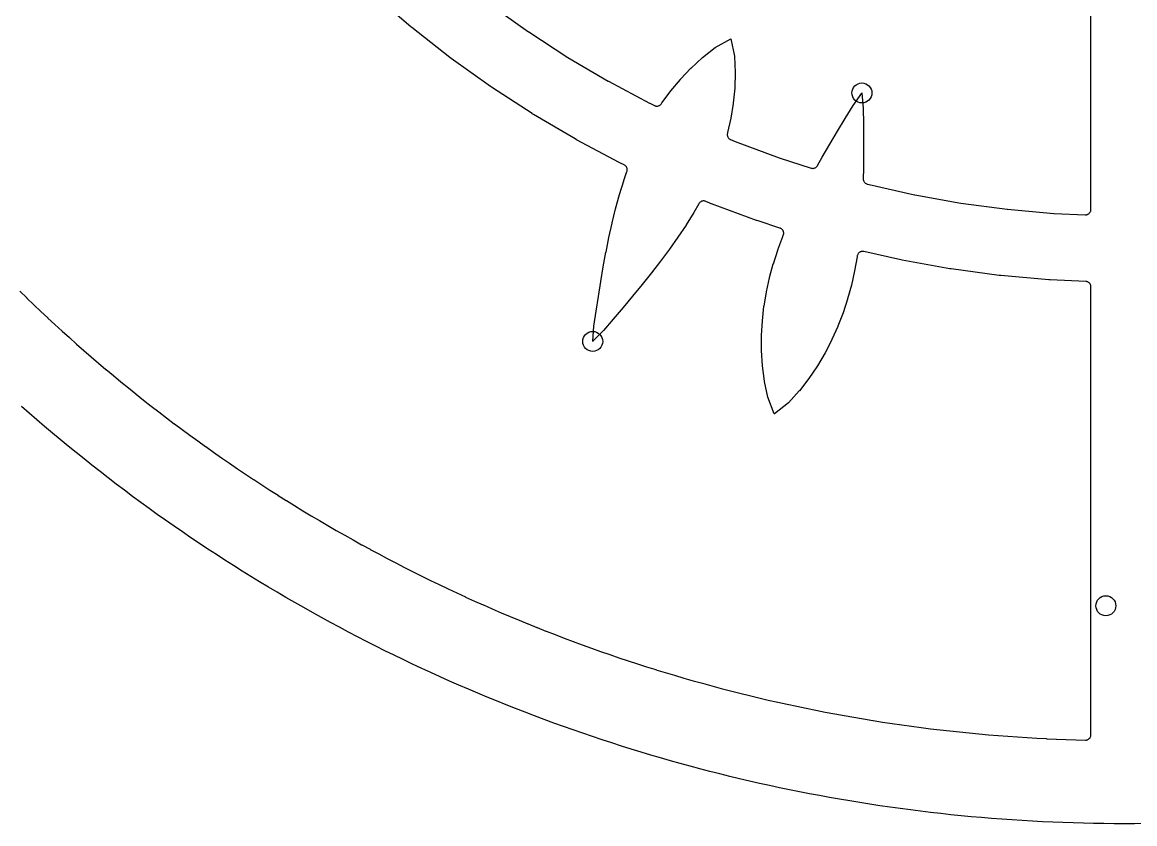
# Model space of a CAD drawing. Header units: millimetres. Extents: x -76 to 76, y -76 to 76.
# Drawn here: x -50.6 to 0.5, y -76.5 to -39.6 of the extents above; entities that cross this region are included whole.
import ezdxf

# ---------------------------------------------------------------- set-up
doc = ezdxf.new("R2010")
doc.units = ezdxf.units.MM
for name, color, linetype in [('CUT_INNER', 6, 'Continuous'), ('CUT_OUTER', 1, 'Continuous'), ('ENGRAVE', 7, 'Continuous')]:
    doc.layers.add(name, color=color, linetype=linetype)

msp = doc.modelspace()

# ---------------------------------------------------------------- linework, layer by layer
at = {"layer": 'CUT_INNER'}
for points in [[(-29.1192, -38.8426), (-27.3767, -40.0898), (-27.3675, -40.096), (-25.5714, -41.2647), (-25.562, -41.2705), (-23.7158, -42.3584), (-23.7062, -42.3638), (-21.8136, -43.3687), (-21.8037, -43.3737), (-21.5851, -43.4776), (-21.5631, -43.4868), (-21.5403, -43.4938), (-21.5169, -43.4987), (-21.4932, -43.5013), (-21.4694, -43.5016), (-21.4456, -43.4997), (-21.4221, -43.4955), (-21.3991, -43.4891), (-21.3769, -43.4805), (-21.3555, -43.4699), (-21.3353, -43.4573), (-21.3164, -43.4427), (-21.2989, -43.4265), (-21.2831, -43.4087), (-21.269, -43.3894), (-21.2426, -43.3493), (-21.2386, -43.3436), (-20.8372, -42.8032), (-20.8327, -42.7976), (-20.3949, -42.2739), (-20.3899, -42.2683), (-19.9132, -41.7627), (-19.9075, -41.757), (-19.3874, -41.2721), (-19.3801, -41.2658), (-18.8047, -40.807), (-18.8005, -40.8039), (-18.796, -40.8012), (-18.082, -40.4058), (-18.0768, -40.4033), (-18.0753, -40.4088), (-17.9058, -41.2073), (-17.9049, -41.2124), (-17.9045, -41.2176), (-17.8738, -41.9529), (-17.8737, -41.9626), (-17.8991, -42.6732), (-17.8996, -42.6812), (-17.9689, -43.3727), (-17.9699, -43.3801), (-18.0784, -44.054), (-18.0797, -44.0611), (-18.2247, -44.7185), (-18.2264, -44.7252), (-18.2325, -44.7471), (-18.2379, -44.7705), (-18.241, -44.7944), (-18.2417, -44.8185), (-18.2402, -44.8425), (-18.2364, -44.8662), (-18.2303, -44.8895), (-18.2219, -44.9121), (-18.2115, -44.9338), (-18.199, -44.9543), (-18.1846, -44.9736), (-18.1684, -44.9914), (-18.1506, -45.0076), (-18.1313, -45.022), (-18.1107, -45.0344), (-18.089, -45.0448), (-17.884, -45.1313), (-17.8737, -45.1354), (-15.8644, -45.8802), (-15.854, -45.8838), (-14.3893, -46.354), (-14.3657, -46.3603), (-14.3417, -46.3643), (-14.3173, -46.3659), (-14.2929, -46.3651), (-14.2687, -46.362), (-14.2449, -46.3565), (-14.2218, -46.3488), (-14.1995, -46.3388), (-14.1783, -46.3266), (-14.1584, -46.3125), (-14.14, -46.2965), (-14.1232, -46.2788), (-14.1082, -46.2595), (-14.0952, -46.2389), (-13.876, -45.8507), (-13.8753, -45.8494), (-13.531, -45.2556), (-13.1801, -44.6616), (-12.8243, -44.0689), (-12.8236, -44.0678), (-12.4628, -43.481), (-12.4587, -43.4748), (-12.0586, -42.9038), (-12.0554, -42.8997), (-12.0547, -42.9053), (-11.9999, -43.5999), (-11.9995, -43.6074), (-11.9866, -44.296), (-11.9866, -44.2973), (-11.9809, -44.9869), (-11.9801, -45.6764), (-11.985, -46.3649), (-11.985, -46.3664), (-11.9937, -46.8398), (-11.9929, -46.8652), (-11.9895, -46.8904), (-11.9835, -46.9151), (-11.9751, -46.9391), (-11.9643, -46.9621), (-11.9512, -46.9839), (-11.9359, -47.0043), (-11.9187, -47.023), (-11.8997, -47.0398), (-11.879, -47.0546), (-11.8569, -47.0673), (-11.8337, -47.0776), (-11.8095, -47.0856), (-11.7357, -47.1057), (-11.7249, -47.1084), (-9.6346, -47.5799), (-9.6237, -47.5821), (-7.5146, -47.9605), (-7.5036, -47.9622), (-5.3797, -48.2466), (-5.3687, -48.2478), (-3.2343, -48.4377), (-3.2232, -48.4385), (-1.7911, -48.5021), (-1.7659, -48.5019), (-1.7408, -48.4992), (-1.7161, -48.494), (-1.6921, -48.4863), (-1.6689, -48.4763), (-1.6469, -48.4639), (-1.6263, -48.4495), (-1.6072, -48.433), (-1.5899, -48.4146), (-1.5745, -48.3946), (-1.5612, -48.3732), (-1.5501, -48.3505), (-1.5414, -48.3269), (-1.5351, -48.3024), (-1.5313, -48.2775), (-1.53, -48.2523), (-1.53, -33.0002)], [(-50.7539, -52.0163), (-50.4349, -52.3256), (-50.4338, -52.3267), (-50.1129, -52.6341), (-50.1118, -52.6352), (-49.789, -52.9406), (-49.7879, -52.9417), (-49.4632, -53.2451), (-49.4621, -53.2462), (-49.1356, -53.5476), (-49.1345, -53.5487), (-48.8061, -53.8481), (-48.805, -53.8491), (-48.4748, -54.1466), (-48.4736, -54.1476), (-48.1416, -54.443), (-48.1405, -54.444), (-47.8067, -54.7373), (-47.8055, -54.7384), (-47.4699, -55.0297), (-47.4688, -55.0307), (-47.1314, -55.3199), (-47.1302, -55.3209), (-46.791, -55.608), (-46.7899, -55.609), (-46.449, -55.8941), (-46.4478, -55.8951), (-46.1051, -56.178), (-46.1039, -56.179), (-45.7596, -56.4599), (-45.7584, -56.4609), (-45.4123, -56.7396), (-45.4111, -56.7406), (-45.0633, -57.0172), (-45.0621, -57.0181), (-44.7126, -57.2926), (-44.7113, -57.2935), (-44.3602, -57.5659), (-44.359, -57.5668), (-44.0061, -57.837), (-44.0049, -57.8379), (-43.6504, -58.1059), (-43.6492, -58.1068), (-43.2931, -58.3726), (-43.2918, -58.3736), (-42.9341, -58.6372), (-42.9328, -58.6381), (-42.5735, -58.8995), (-42.5722, -58.9004), (-42.2113, -59.1596), (-42.21, -59.1605), (-41.8475, -59.4175), (-41.8462, -59.4184), (-41.4821, -59.6732), (-41.4809, -59.6741), (-41.1152, -59.9266), (-41.1139, -59.9275), (-40.7467, -60.1777), (-40.7454, -60.1786), (-40.3767, -60.4266), (-40.3754, -60.4275), (-40.0052, -60.6732), (-40.0039, -60.6741), (-39.6321, -60.9176), (-39.6308, -60.9184), (-39.2576, -61.1596), (-39.2563, -61.1604), (-38.8816, -61.3993), (-38.8803, -61.4001), (-38.5041, -61.6367), (-38.5028, -61.6376), (-38.1252, -61.8718), (-38.1239, -61.8726), (-37.7449, -62.1046), (-37.7435, -62.1054), (-37.3631, -62.335), (-37.3618, -62.3358), (-36.9799, -62.5631), (-36.9786, -62.5639), (-36.5953, -62.7888), (-36.594, -62.7896), (-36.2094, -63.0122), (-36.208, -63.013), (-35.822, -63.2332), (-35.8207, -63.2339), (-35.4334, -63.4518), (-35.432, -63.4525), (-35.0434, -63.668), (-35.042, -63.6688), (-34.6521, -63.8818), (-34.6507, -63.8826), (-34.2594, -64.0933), (-34.2581, -64.094), (-33.8655, -64.3023), (-33.8642, -64.303), (-33.4703, -64.5089), (-33.469, -64.5096), (-33.0739, -64.713), (-33.0725, -64.7137), (-32.6762, -64.9147), (-32.6748, -64.9154), (-32.2773, -65.114), (-32.2759, -65.1147), (-31.8771, -65.3108), (-31.8757, -65.3115), (-31.4758, -65.5052), (-31.4744, -65.5059), (-31.0733, -65.6971), (-31.0719, -65.6977), (-30.6696, -65.8865), (-30.6682, -65.8872), (-30.2647, -66.0735), (-30.2633, -66.0741), (-29.8587, -66.2579), (-29.8573, -66.2585), (-29.4516, -66.4399), (-29.4502, -66.4405), (-29.0434, -66.6193), (-29.042, -66.62), (-28.6341, -66.7963), (-28.6327, -66.7969), (-28.2237, -66.9707), (-28.2223, -66.9713), (-27.8122, -67.1426), (-27.8108, -67.1432), (-27.3997, -67.312), (-27.3983, -67.3126), (-26.9862, -67.4789), (-26.9848, -67.4795), (-26.5716, -67.6432), (-26.5702, -67.6438), (-26.1561, -67.805), (-26.1547, -67.8055), (-25.7396, -67.9642), (-25.7381, -67.9647), (-25.322, -68.1208), (-25.3206, -68.1214), (-24.9036, -68.2749), (-24.9021, -68.2755), (-24.4842, -68.4265), (-24.4827, -68.427), (-24.0639, -68.5754), (-24.0624, -68.5759), (-23.6426, -68.7218), (-23.6412, -68.7223), (-23.2205, -68.8655), (-23.2191, -68.866), (-22.7975, -69.0067), (-22.7961, -69.0072), (-22.3737, -69.1453), (-22.3722, -69.1458), (-21.949, -69.2813), (-21.9476, -69.2817), (-21.5235, -69.4147), (-21.522, -69.4151), (-21.0972, -69.5454), (-21.0957, -69.5459), (-20.6701, -69.6736), (-20.6686, -69.674), (-20.2422, -69.7991), (-20.2407, -69.7995), (-19.8135, -69.922), (-19.812, -69.9224), (-19.3841, -70.0422), (-19.3826, -70.0426), (-18.954, -70.1598), (-18.9525, -70.1602), (-18.5231, -70.2748), (-18.5216, -70.2752), (-18.0916, -70.3871), (-18.0901, -70.3875), (-17.6593, -70.4968), (-17.6578, -70.4972), (-17.2264, -70.6039), (-17.2249, -70.6042), (-16.7929, -70.7082), (-16.7914, -70.7086), (-16.3587, -70.8099), (-16.3572, -70.8103), (-15.9239, -70.909), (-15.9224, -70.9093), (-15.4885, -71.0054), (-15.487, -71.0057), (-15.0526, -71.0991), (-15.0511, -71.0994), (-14.616, -71.1901), (-14.6145, -71.1904), (-14.1789, -71.2784), (-14.1774, -71.2787), (-13.7413, -71.3641), (-13.7398, -71.3644), (-13.3032, -71.447), (-13.3017, -71.4473), (-12.8645, -71.5273), (-12.863, -71.5276), (-12.4254, -71.6049), (-12.4239, -71.6052), (-11.9858, -71.6798), (-11.9843, -71.6801), (-11.5458, -71.752), (-11.5443, -71.7523), (-11.1053, -71.8215), (-11.1038, -71.8217), (-10.6644, -71.8883), (-10.6629, -71.8885), (-10.2231, -71.9524), (-10.2216, -71.9526), (-9.7814, -72.0137), (-9.7799, -72.0139), (-9.3394, -72.0724), (-9.3378, -72.0726), (-8.897, -72.1284), (-8.8954, -72.1285), (-8.4542, -72.1816), (-8.4527, -72.1818), (-8.0112, -72.2321), (-8.0096, -72.2323), (-7.5678, -72.2799), (-7.5663, -72.2801), (-7.1242, -72.325), (-7.1226, -72.3251), (-6.6802, -72.3673), (-6.6787, -72.3675), (-6.2361, -72.407), (-6.2346, -72.4071), (-5.7917, -72.4439), (-5.7902, -72.444), (-5.3471, -72.478), (-5.3455, -72.4781), (-4.9023, -72.5095), (-4.9007, -72.5096), (-4.4572, -72.5382), (-4.4557, -72.5383), (-4.0121, -72.5642), (-4.0105, -72.5643), (-3.5668, -72.5874), (-3.5652, -72.5875), (-3.1213, -72.6079), (-3.1198, -72.608), (-2.6757, -72.6257), (-2.6742, -72.6258), (-2.2301, -72.6408), (-2.2285, -72.6408), (-1.7869, -72.653), (-1.7619, -72.6525), (-1.7372, -72.6494), (-1.7128, -72.6439), (-1.6891, -72.636), (-1.6664, -72.6258), (-1.6447, -72.6133), (-1.6244, -72.5988), (-1.6057, -72.5823), (-1.5887, -72.564), (-1.5736, -72.5442), (-1.5605, -72.5229), (-1.5497, -72.5004), (-1.5411, -72.4769), (-1.535, -72.4527), (-1.5312, -72.428), (-1.53, -72.4031), (-1.53, -51.8158), (-1.5311, -51.792), (-1.5345, -51.7684), (-1.5402, -51.7452), (-1.548, -51.7227), (-1.5579, -51.701), (-1.5699, -51.6804), (-1.5837, -51.661), (-1.5993, -51.643), (-1.6166, -51.6266), (-1.6354, -51.6119), (-1.6555, -51.599), (-1.6767, -51.5882), (-1.6989, -51.5793), (-1.7217, -51.5727), (-1.7452, -51.5682), (-1.7689, -51.5661), (-3.397, -51.4938), (-3.3998, -51.4936), (-3.4648, -51.4893), (-3.4675, -51.4891), (-5.6779, -51.2924), (-5.6806, -51.2921), (-5.7453, -51.2849), (-5.7481, -51.2846), (-7.9475, -50.99), (-7.9503, -50.9896), (-8.0146, -50.9796), (-8.0173, -50.9791), (-10.2015, -50.5873), (-10.2043, -50.5868), (-10.2681, -50.5739), (-10.2708, -50.5733), (-11.9673, -50.1906), (-11.9912, -50.1864), (-12.0155, -50.1846), (-12.0398, -50.1851), (-12.0639, -50.188), (-12.0876, -50.1932), (-12.1108, -50.2007), (-12.133, -50.2103), (-12.1543, -50.2222), (-12.1743, -50.236), (-12.1928, -50.2517), (-12.2098, -50.2691), (-12.2249, -50.2881), (-12.2382, -50.3085), (-12.2494, -50.33), (-12.2585, -50.3526), (-12.2653, -50.3759), (-12.2699, -50.3998), (-12.273, -50.4217), (-12.2737, -50.4264), (-12.3906, -51.0789), (-12.3916, -51.0841), (-12.5354, -51.7287), (-12.5368, -51.7342), (-12.7097, -52.3704), (-12.7115, -52.3763), (-12.9158, -53.0036), (-12.9179, -53.0097), (-13.1554, -53.6276), (-13.158, -53.6338), (-13.4305, -54.242), (-13.4335, -54.2483), (-13.7426, -54.8463), (-13.7461, -54.8526), (-14.0939, -55.4399), (-14.0979, -55.4462), (-14.487, -56.022), (-14.4917, -56.0285), (-14.9269, -56.5909), (-14.9331, -56.5983), (-15.4271, -57.1438), (-15.4308, -57.1475), (-15.4348, -57.1509), (-16.0759, -57.6561), (-16.0806, -57.6594), (-16.0829, -57.6542), (-16.3788, -56.8935), (-16.3805, -56.8885), (-16.3817, -56.8834), (-16.5304, -56.1627), (-16.532, -56.1532), (-16.6215, -55.4477), (-16.6222, -55.4397), (-16.6651, -54.7461), (-16.6654, -54.7387), (-16.6669, -54.0561), (-16.6667, -54.0489), (-16.6294, -53.3767), (-16.6289, -53.3698), (-16.5548, -52.7075), (-16.5539, -52.7008), (-16.4448, -52.0479), (-16.4436, -52.0415), (-16.3011, -51.3974), (-16.2996, -51.3914), (-16.1257, -50.7555), (-16.1241, -50.75), (-15.9207, -50.1216), (-15.9189, -50.1167), (-15.6884, -49.4952), (-15.6867, -49.4908), (-15.6665, -49.442), (-15.6583, -49.4191), (-15.6523, -49.3956), (-15.6487, -49.3715), (-15.6474, -49.3473), (-15.6485, -49.323), (-15.6519, -49.2989), (-15.6577, -49.2753), (-15.6657, -49.2524), (-15.6759, -49.2303), (-15.6882, -49.2094), (-15.7025, -49.1897), (-15.7186, -49.1715), (-15.7364, -49.155), (-15.7557, -49.1402), (-15.7764, -49.1275), (-15.7982, -49.1168), (-15.821, -49.1082), (-16.8255, -48.7858), (-16.8281, -48.7849), (-16.8897, -48.7636), (-16.8923, -48.7627), (-18.973, -47.9914), (-18.9756, -47.9904), (-19.0361, -47.9664), (-19.0387, -47.9654), (-19.2323, -47.8836), (-19.2551, -47.8753), (-19.2785, -47.8692), (-19.3024, -47.8654), (-19.3266, -47.864), (-19.3508, -47.8649), (-19.3748, -47.8681), (-19.3983, -47.8736), (-19.4213, -47.8814), (-19.4433, -47.8914), (-19.4643, -47.9034), (-19.4841, -47.9174), (-19.5023, -47.9333), (-19.519, -47.9509), (-19.5339, -47.97), (-19.5469, -47.9904), (-19.7785, -48.3978), (-19.7809, -48.4019), (-20.1319, -48.9681), (-20.1341, -48.9716), (-20.5059, -49.5289), (-20.5079, -49.5319), (-20.8979, -50.0816), (-20.8997, -50.084), (-21.3051, -50.6273), (-21.3066, -50.6293), (-21.7248, -51.1674), (-21.7259, -51.1688), (-22.1541, -51.7029), (-22.155, -51.704), (-22.5904, -52.2347), (-23.0324, -52.7644), (-23.479, -53.2921), (-23.4799, -53.2931), (-23.9304, -53.8141), (-23.9355, -53.8196), (-24.422, -54.3184), (-24.4261, -54.3222), (-24.426, -54.317), (-24.3682, -53.6222), (-24.3673, -53.6148), (-24.2692, -52.933), (-24.269, -52.9317), (-24.1635, -52.2503), (-24.0533, -51.5696), (-23.9376, -50.8908), (-23.9374, -50.8894), (-23.8147, -50.216), (-23.8144, -50.2141), (-23.6821, -49.5456), (-23.6816, -49.5432), (-23.5371, -48.8809), (-23.5364, -48.878), (-23.377, -48.2232), (-23.3761, -48.2197), (-23.1989, -47.5736), (-23.1977, -47.5695), (-23.0002, -46.9334), (-22.9987, -46.9289), (-22.8519, -46.5125), (-22.8449, -46.4891), (-22.8402, -46.4653), (-22.8379, -46.441), (-22.8379, -46.4167), (-22.8404, -46.3925), (-22.8451, -46.3686), (-22.8522, -46.3453), (-22.8615, -46.3228), (-22.8729, -46.3013), (-22.8864, -46.281), (-22.9017, -46.2622), (-22.9189, -46.2449), (-22.9376, -46.2293), (-22.9578, -46.2157), (-22.9792, -46.2041), (-23.152, -46.1208), (-23.154, -46.1199), (-23.2124, -46.0905), (-23.2149, -46.0892), (-25.1748, -45.0486), (-25.1772, -45.0473), (-25.2341, -45.0155), (-25.2365, -45.0141), (-27.1483, -43.8875), (-27.1507, -43.8861), (-27.206, -43.8518), (-27.2084, -43.8503), (-29.0684, -42.6401), (-29.0707, -42.6386), (-29.1244, -42.6018), (-29.1267, -42.6003), (-30.9312, -41.3087), (-30.9334, -41.3071), (-30.9855, -41.268), (-30.9877, -41.2663), (-32.7331, -39.896), (-32.7353, -39.8943), (-32.7856, -39.8529), (-32.7877, -39.8511), (-34.4706, -38.4047)]]:
    msp.add_lwpolyline(points, dxfattribs=at)
at = {"layer": 'CUT_OUTER'}
msp.add_lwpolyline([(0.9388, -76.4942), (0.4694, -76.4986), (0, -76.5), (-0.4694, -76.4986), (-0.9388, -76.4942), (-1.4081, -76.487), (-1.8766, -76.477), (-2.3459, -76.464), (-2.815, -76.4482), (-3.284, -76.4295), (-3.7529, -76.4079), (-4.2217, -76.3834), (-4.6903, -76.3561), (-5.1587, -76.3259), (-5.6269, -76.2928), (-6.0949, -76.2568), (-6.5627, -76.218), (-7.0303, -76.1763), (-7.4976, -76.1317), (-7.9645, -76.0843), (-8.4312, -76.034), (-8.8976, -75.9808), (-9.3637, -75.9248), (-9.8293, -75.8659), (-10.2947, -75.8042), (-10.7596, -75.7396), (-11.2241, -75.6721), (-11.6882, -75.6018), (-12.1519, -75.5287), (-12.6151, -75.4527), (-13.0778, -75.3739), (-13.5401, -75.2922), (-14.0018, -75.2077), (-14.463, -75.1204), (-14.9237, -75.0302), (-15.3838, -74.9372), (-15.8433, -74.8414), (-16.3022, -74.7428), (-16.7605, -74.6414), (-17.2182, -74.5371), (-17.6752, -74.4301), (-18.1316, -74.3202), (-18.5872, -74.2076), (-19.0422, -74.0921), (-19.4965, -73.9739), (-19.95, -73.8529), (-20.4028, -73.7291), (-20.8548, -73.6025), (-21.306, -73.4731), (-21.7564, -73.341), (-22.206, -73.2062), (-22.6548, -73.0685), (-23.1027, -72.9281), (-23.5498, -72.785), (-23.9959, -72.6391), (-24.4412, -72.4905), (-24.8855, -72.3392), (-25.3289, -72.1852), (-25.7714, -72.0284), (-26.2128, -71.8689), (-26.6533, -71.7067), (-27.0928, -71.5418), (-27.5313, -71.3742), (-27.9687, -71.2039), (-28.4051, -71.031), (-28.8404, -70.8554), (-29.2746, -70.6771), (-29.7077, -70.4961), (-30.1397, -70.3125), (-30.5705, -70.1263), (-31.0003, -69.9374), (-31.4288, -69.7458), (-31.8562, -69.5517), (-32.2823, -69.3549), (-32.7073, -69.1555), (-33.131, -68.9535), (-33.5535, -68.7489), (-33.9747, -68.5418), (-34.3946, -68.332), (-34.8132, -68.1197), (-35.2305, -67.9048), (-35.6465, -67.6873), (-36.0612, -67.4673), (-36.4745, -67.2448), (-36.8864, -67.0197), (-37.2969, -66.7921), (-37.706, -66.562), (-38.1138, -66.3294), (-38.52, -66.0943), (-38.9248, -65.8567), (-39.3282, -65.6166), (-39.7301, -65.3741), (-40.1305, -65.1291), (-40.5293, -64.8816), (-40.9267, -64.6317), (-41.3225, -64.3794), (-41.7167, -64.1246), (-42.1094, -63.8674), (-42.5005, -63.6078), (-42.89, -63.3459), (-43.2779, -63.0815), (-43.6641, -62.8148), (-44.0487, -62.5457), (-44.4316, -62.2742), (-44.8129, -62.0004), (-45.1925, -61.7243), (-45.5704, -61.4458), (-45.9465, -61.1651), (-46.321, -60.882), (-46.6937, -60.5966), (-47.0646, -60.309), (-47.4338, -60.0191), (-47.8012, -59.7269), (-48.1667, -59.4324), (-48.5305, -59.1358), (-48.8924, -58.8369), (-49.2525, -58.5358), (-49.6108, -58.2325), (-49.9671, -57.927), (-50.3216, -57.6193), (-50.6742, -57.3094)], dxfattribs=at)
at = {"layer": 'ENGRAVE'}
for centre in [(-12.0552, -42.8989), (-24.4265, -54.3229), (-0.8443, -66.477)]:
    msp.add_circle(centre, 0.459, dxfattribs=at)

doc.saveas('drawing.dxf')
